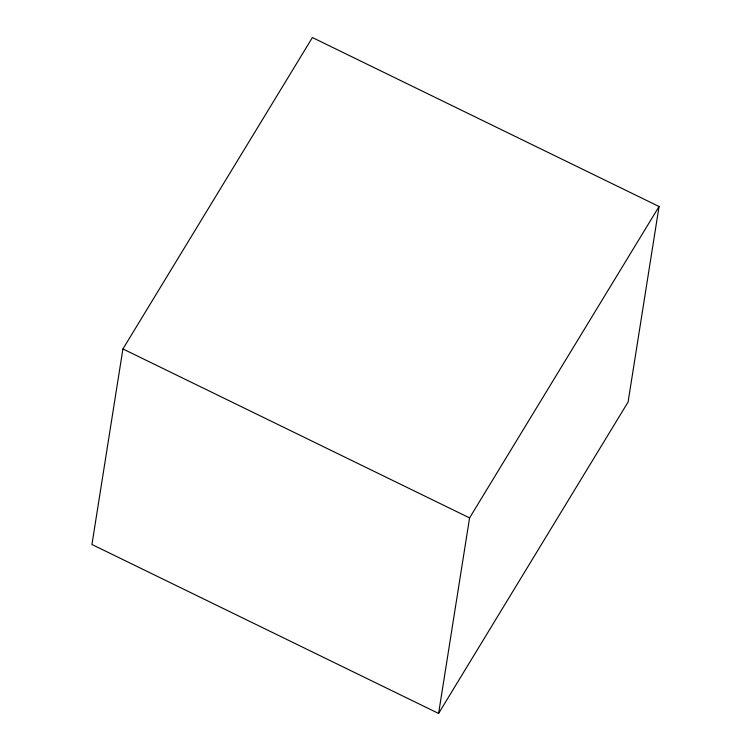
<?xml version="1.0" encoding="UTF-8"?>
<svg xmlns="http://www.w3.org/2000/svg" width="751" height="751" viewBox="0 0 751 751"><rect width="100%" height="100%" fill="white"/><g stroke="black" fill="none" stroke-linecap="round" stroke-linejoin="round"><path stroke-width="1.13" d="M122.92 348.943L91.941 544.494L438.593 713.45L628.08 402.057L659.059 206.506L312.407 37.55L122.92 348.943L469.572 517.899L438.593 713.45M469.572 517.899L659.059 206.506"/></g></svg>
